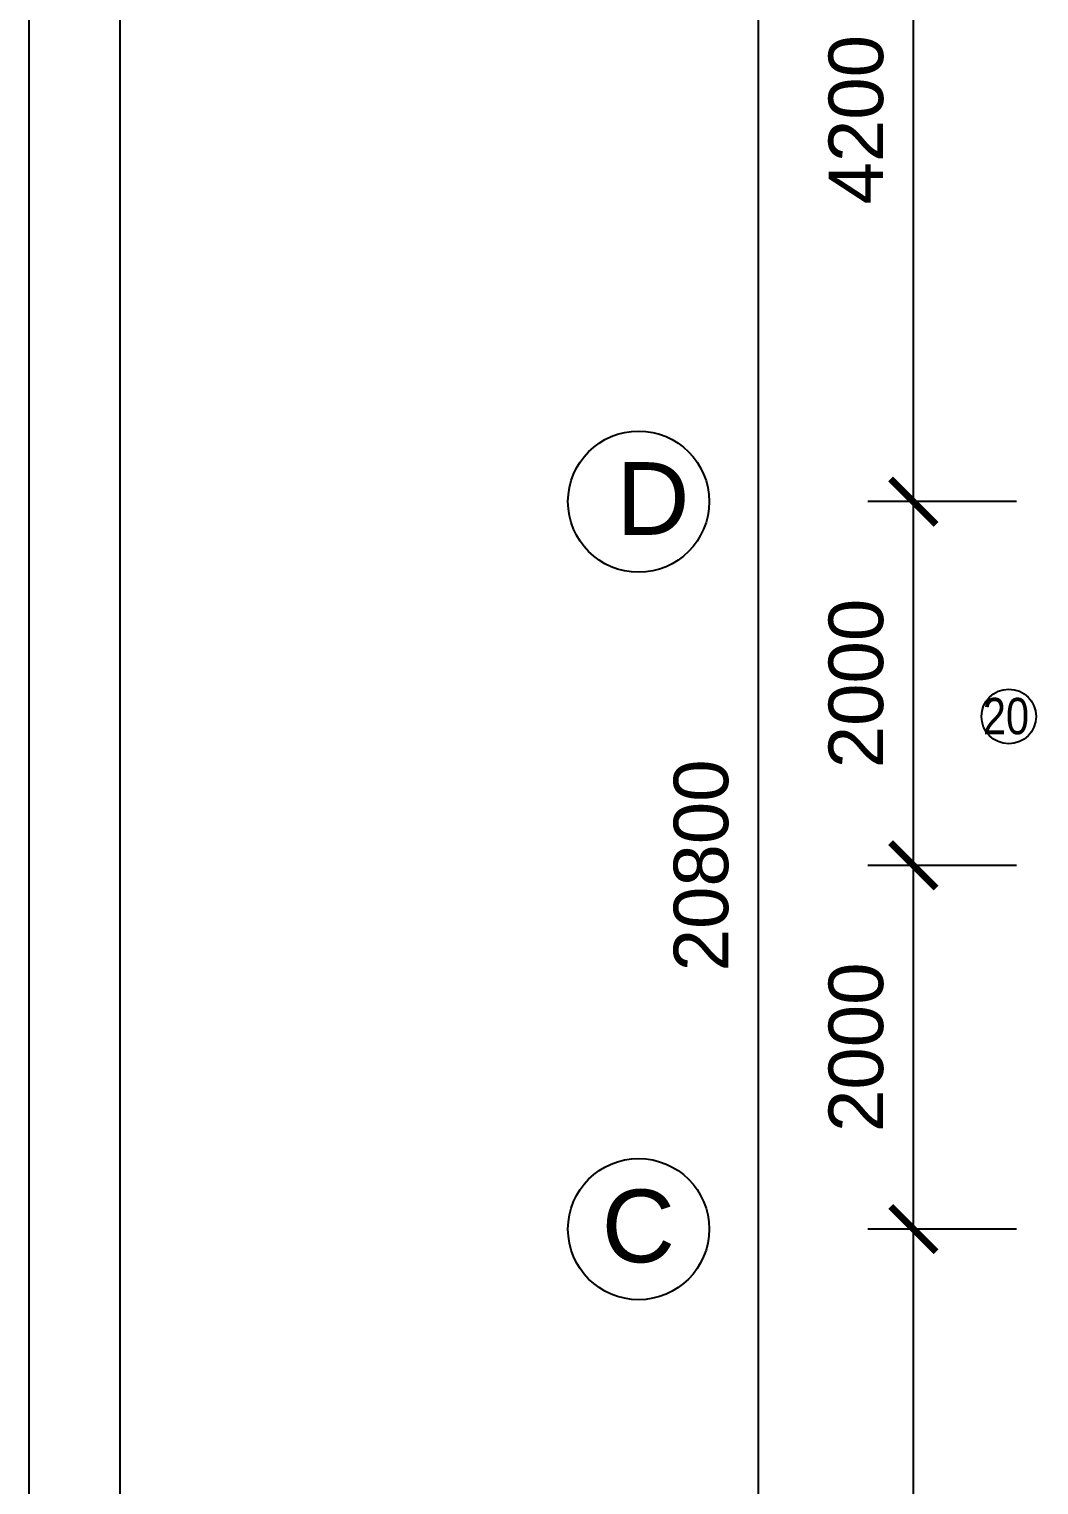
# Model space of a CAD drawing. Extents: x -105064 to -20964, y -943 to 58457.
# Drawn here: x -105064 to -99511, y 37976 to 45981 of the extents above; entities that cross this region are included whole.
import ezdxf

# ---------------------------------------------------------------- set-up
doc = ezdxf.new("R2010")
doc.units = 0
doc.header["$LTSCALE"] = 40
doc.layers.get('0').update_dxf_attribs({"linetype": 'CONTINUOUS'})
doc.layers.get('DEFPOINTS').update_dxf_attribs({"linetype": 'CONTINUOUS'})
for name, color, linetype in [('BAO', 3, 'CONTINUOUS'), ('KTHUOT', 6, 'CONTINUOUS'), ('TEXT', 7, 'CONTINUOUS'), ('TUONG', 7, 'CONTINUOUS')]:
    doc.layers.add(name, color=color, linetype=linetype)
doc.styles.add('DIM-NEW', font='')
doc.styles.add('VNI-HELVE', font='')
doc.styles.get('DIM-NEW').set_extended_font_data('VNI-Helve-Condense')
doc.styles.get('VNI-HELVE').set_extended_font_data('VNI-Helve')
doc.dimstyles.new('D1', dxfattribs={"dimscale": 0, "dimtxt": 300, "dimasz": 250, "dimexe": 250, "dimexo": 0, "dimgap": 160, "dimtad": 1, "dimdec": 0, "dimdsep": 46, "dimtxsty": 'VNI-HELVE', "dimblk1": 'ARCHTICK', "dimblk2": 'ARCHTICK', "dimsah": 1, "dimcen": 2.5, "dimclrd": 6, "dimclre": 6, "dimclrt": 6, "dimadec": 0, "dimazin": 0, "dimtfac": 1, "dimtdec": 0, "dimtmove": 0, "dimatfit": 3, "dimldrblk": 'ARCHTICK', "dimfxl": 1, "dimtolj": 1, "dimtzin": 0, "dimarcsym": 0})

# ---------------------------------------------------------------- blocks, each defined once
blk = doc.blocks.new('_ARCHTICK')
at = {"color": 0, "linetype": 'ByBlock', "const_width": 0.15}
blk.add_lwpolyline([(-0.5, -0.5), (0.5, 0.5)], dxfattribs=at)
blk = doc.blocks.new('*D514')
at = {"layer": 'DEFPOINTS', "color": 0, "transparency": 16777216}
for p in [(-101053.3, 51782.4), (-99634, 51782.4), (-99634, 30982.4)]:
    blk.add_point(p, dxfattribs=at)
at = {"layer": 'KTHUOT', "color": 6, "lineweight": -2, "transparency": 16777216}
for p, q in [((-99634, 51782.4), (-101303.3, 51782.4)), ((-101053.3, 30982.4), (-101053.3, 51782.4)), ((-99634, 30982.4), (-101303.3, 30982.4))]:
    blk.add_line(p, q, dxfattribs=at)
at = {"layer": 'KTHUOT', "color": 6, "lineweight": -2, "transparency": 16777216, "xscale": 250, "yscale": 250, "zscale": 250}
for p, rotation in [((-101053.3, 51782.4), 90), ((-101053.3, 30982.4), 270)]:
    blk.add_blockref('_ARCHTICK', p, dxfattribs=dict(at, rotation=rotation))
at = {"layer": 'KTHUOT', "color": 6, "transparency": 16777216, "insert": (-101367.5, 41382.4), "char_height": 300, "attachment_point": 5, "rotation": 90, "style": 'VNI-HELVE'}
blk.add_mtext('\\A1;20800', dxfattribs=at)
blk = doc.blocks.new('*D518')
at = {"layer": 'DEFPOINTS', "color": 0, "transparency": 16777216}
for p in [(-100201.4, 39382.4), (-99634, 39382.4), (-99814, 35182.4)]:
    blk.add_point(p, dxfattribs=at)
at = {"layer": 'KTHUOT', "color": 6, "lineweight": -2, "transparency": 16777216}
for p, q in [((-99634, 39382.4), (-100451.4, 39382.4)), ((-100201.4, 35182.4), (-100201.4, 39382.4)), ((-99814, 35182.4), (-100451.4, 35182.4))]:
    blk.add_line(p, q, dxfattribs=at)
at = {"layer": 'KTHUOT', "color": 6, "lineweight": -2, "transparency": 16777216, "xscale": 250, "yscale": 250, "zscale": 250}
for p, rotation in [((-100201.4, 39382.4), 90), ((-100201.4, 35182.4), 270)]:
    blk.add_blockref('_ARCHTICK', p, dxfattribs=dict(at, rotation=rotation))
at = {"layer": 'KTHUOT', "color": 6, "transparency": 16777216, "insert": (-100515.6, 37282.4), "char_height": 300, "attachment_point": 5, "rotation": 90, "style": 'VNI-HELVE'}
blk.add_mtext('\\A1;4200', dxfattribs=at)
blk = doc.blocks.new('*D520')
at = {"layer": 'DEFPOINTS', "color": 0, "transparency": 16777216}
for p in [(-100201.4, 47582.4), (-99634, 47582.4), (-99814, 43382.4)]:
    blk.add_point(p, dxfattribs=at)
at = {"layer": 'KTHUOT', "color": 6, "lineweight": -2, "transparency": 16777216}
for p, q in [((-99634, 47582.4), (-100451.4, 47582.4)), ((-100201.4, 43382.4), (-100201.4, 47582.4)), ((-99814, 43382.4), (-100451.4, 43382.4))]:
    blk.add_line(p, q, dxfattribs=at)
at = {"layer": 'KTHUOT', "color": 6, "lineweight": -2, "transparency": 16777216, "xscale": 250, "yscale": 250, "zscale": 250}
for p, rotation in [((-100201.4, 47582.4), 90), ((-100201.4, 43382.4), 270)]:
    blk.add_blockref('_ARCHTICK', p, dxfattribs=dict(at, rotation=rotation))
at = {"layer": 'KTHUOT', "color": 6, "transparency": 16777216, "insert": (-100515.6, 45482.4), "char_height": 300, "attachment_point": 5, "rotation": 90, "style": 'VNI-HELVE'}
blk.add_mtext('\\A1;4200', dxfattribs=at)
blk = doc.blocks.new('*D519')
at = {"layer": 'DEFPOINTS', "color": 0, "transparency": 16777216}
for p in [(-100201.4, 41382.4), (-99634, 41382.4), (-99634, 39382.4)]:
    blk.add_point(p, dxfattribs=at)
at = {"layer": 'KTHUOT', "color": 6, "lineweight": -2, "transparency": 16777216}
for p, q in [((-99634, 41382.4), (-100451.4, 41382.4)), ((-100201.4, 39382.4), (-100201.4, 41382.4))]:
    blk.add_line(p, q, dxfattribs=at)
at = {"layer": 'KTHUOT', "color": 6, "lineweight": -2, "transparency": 16777216, "xscale": 250, "yscale": 250, "zscale": 250}
for p, rotation in [((-100201.4, 41382.4), 90), ((-100201.4, 39382.4), 270)]:
    blk.add_blockref('_ARCHTICK', p, dxfattribs=dict(at, rotation=rotation))
at = {"layer": 'KTHUOT', "color": 6, "transparency": 16777216, "insert": (-100515.6, 40382.4), "char_height": 300, "attachment_point": 5, "rotation": 90, "style": 'VNI-HELVE'}
blk.add_mtext('\\A1;2000', dxfattribs=at)
blk = doc.blocks.new('*D517')
at = {"layer": 'DEFPOINTS', "color": 0, "transparency": 16777216}
for p in [(-100201.4, 43382.4), (-99634, 43382.4), (-99634, 41382.4)]:
    blk.add_point(p, dxfattribs=at)
at = {"layer": 'KTHUOT', "color": 6, "lineweight": -2, "transparency": 16777216}
for p, q in [((-99634, 43382.4), (-100451.4, 43382.4)), ((-100201.4, 41382.4), (-100201.4, 43382.4))]:
    blk.add_line(p, q, dxfattribs=at)
at = {"layer": 'KTHUOT', "color": 6, "lineweight": -2, "transparency": 16777216, "xscale": 250, "yscale": 250, "zscale": 250}
for p, rotation in [((-100201.4, 43382.4), 90), ((-100201.4, 41382.4), 270)]:
    blk.add_blockref('_ARCHTICK', p, dxfattribs=dict(at, rotation=rotation))
at = {"layer": 'KTHUOT', "color": 6, "transparency": 16777216, "insert": (-100515.6, 42382.4), "char_height": 300, "attachment_point": 5, "rotation": 90, "style": 'VNI-HELVE'}
blk.add_mtext('\\A1;2000', dxfattribs=at)

msp = doc.modelspace()

# ---------------------------------------------------------------- linework, layer by layer
at = {"layer": 'BAO', "color": 3, "linetype": 'Continuous'}
for centre in [(-101712.5, 43382.4), (-101712.5, 39382.4)]:
    msp.add_circle(centre, 388.2, dxfattribs=at)
at = {"layer": 'KTHUOT', "color": 6, "linetype": 'Continuous'}
msp.add_circle((-99676.8, 42201.4), 150, dxfattribs=at)
at = {"layer": 'TUONG', "color": 3, "linetype": 'Continuous'}
for points in [[(-105063.8, -943.4), (-105063.8, 58456.6), (-20963.8, 58456.6), (-20963.8, -943.4), (-105063.8, -943.4)], [(-104563.8, -443.4), (-104563.8, 57956.6), (-21463.8, 57956.6), (-21463.8, -443.4)]]:
    msp.add_lwpolyline(points, close=True, dxfattribs=at)

# ---------------------------------------------------------------- texts
at = {"layer": 'TEXT'}
for s, height, style, p in [('D', 400, 'VNI-HELVE', (-101835.7, 43199.7)), ('20', 200, 'DIM-NEW', (-99819.9, 42103.3)), ('C', 400, 'VNI-HELVE', (-101915.8, 39199.7))]:
    msp.add_text(s, height=height, dxfattribs=dict(at, style=style)).set_placement(p)

# ---------------------------------------------------------------- dimensions: what is measured, and where the dimension line sits
at = {"layer": 'KTHUOT'}
for base, p1, p2, override, picture, middle in [((-101053.3, 51782.4), (-99634, 30982.4), (-99634, 51782.4), {"dimscale": 1}, '*D514', (-101367.5, 41382.4)), ((-100201.4, 47582.4), (-99814, 43382.4), (-99634, 47582.4), {"dimscale": 1}, '*D520', (-100515.6, 45482.4)), ((-100201.4, 43382.4), (-99634, 41382.4), (-99634, 43382.4), {"dimscale": 1, "dimse1": 1, "dimtmove": 1}, '*D517', (-100515.6, 42382.4)), ((-100201.4, 41382.4), (-99634, 39382.4), (-99634, 41382.4), {"dimscale": 1, "dimse1": 1, "dimtmove": 1}, '*D519', (-100515.6, 40382.4)), ((-100201.4, 39382.4), (-99814, 35182.4), (-99634, 39382.4), {"dimscale": 1}, '*D518', (-100515.6, 37282.4))]:
    dim = msp.add_linear_dim(base=base, p1=p1, p2=p2, angle=90, dimstyle='D1', override=override, dxfattribs=at)
    dim.commit()
    dim.dimension.update_dxf_attribs({"geometry": picture, "text_midpoint": middle})

doc.saveas('drawing.dxf')
